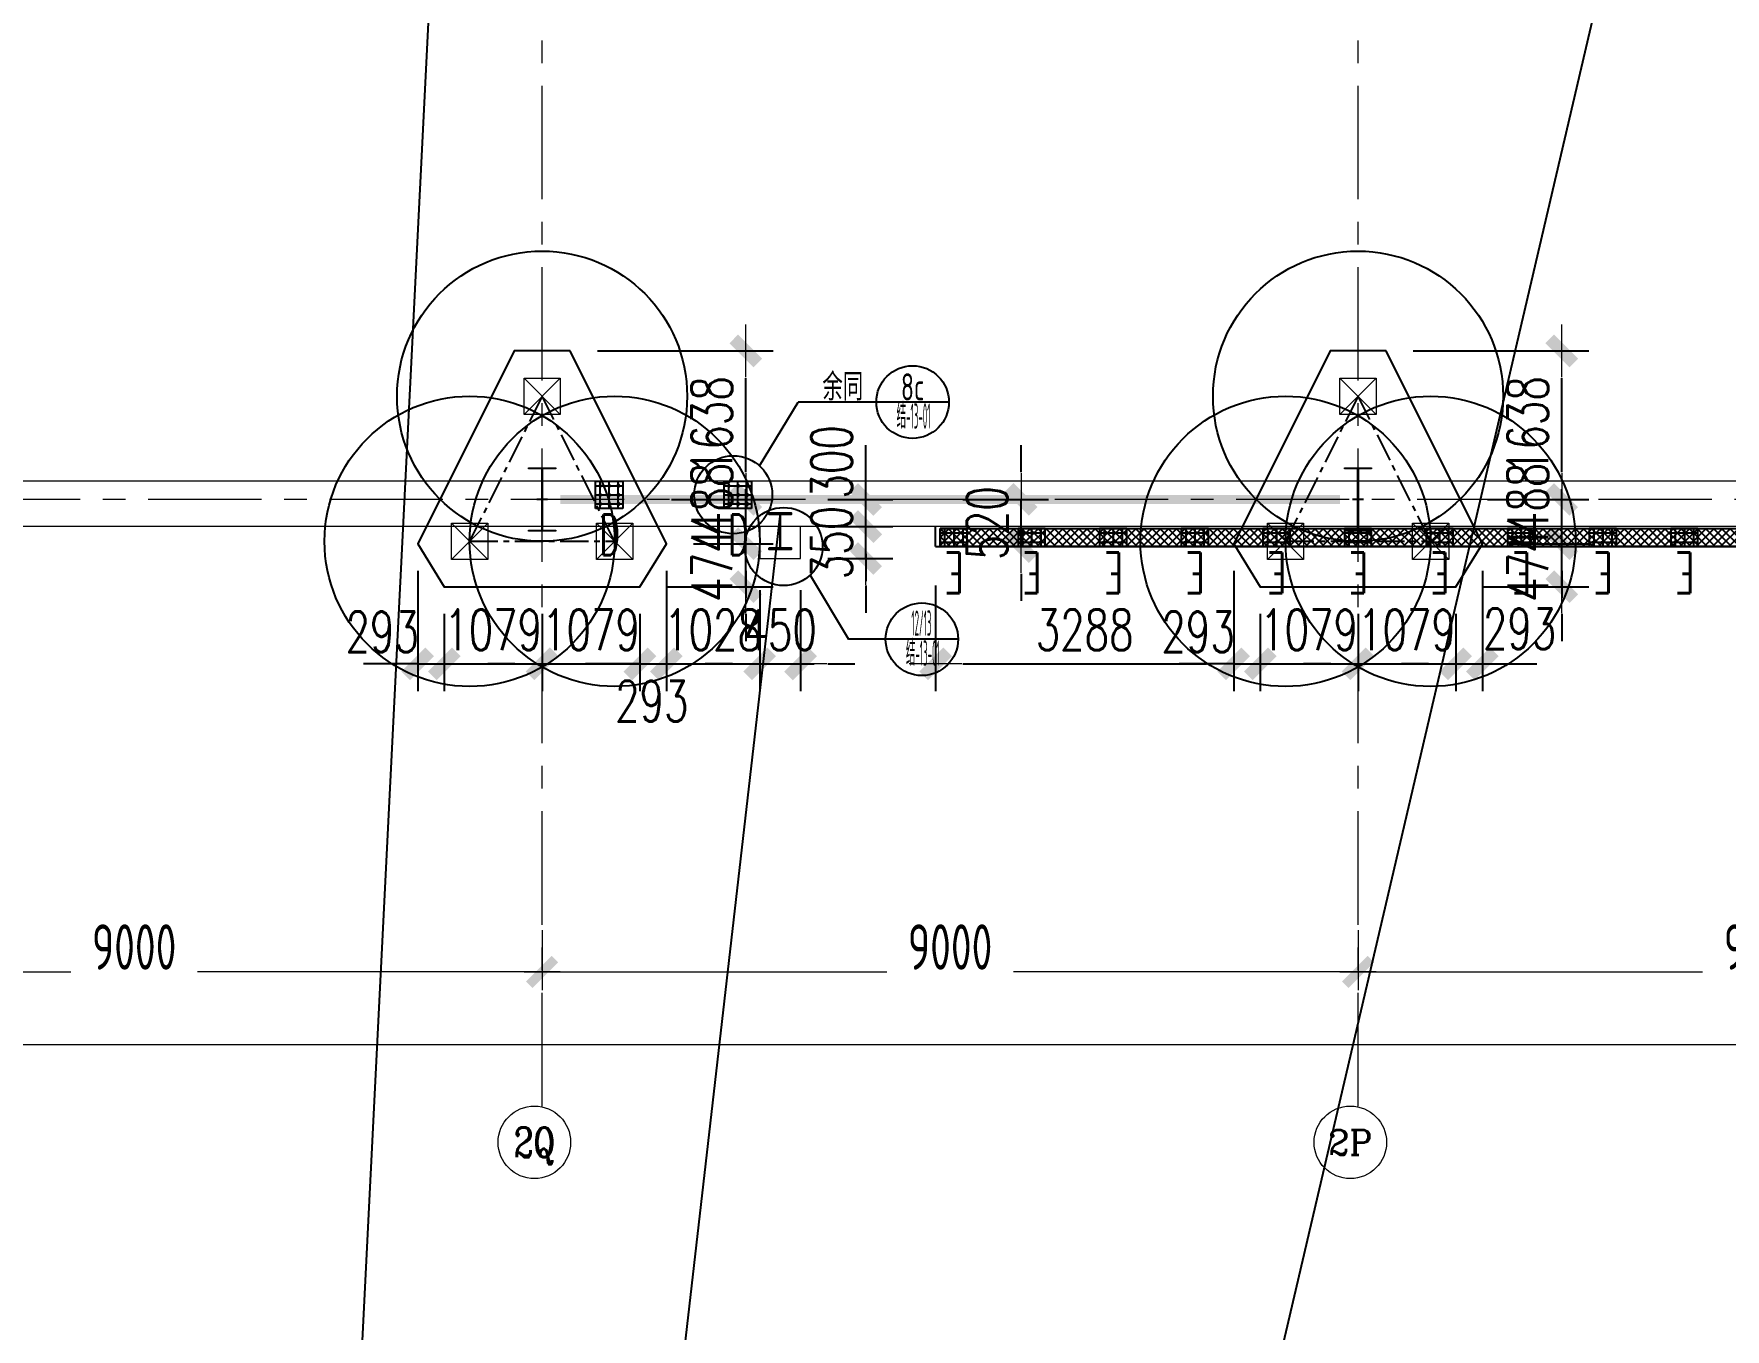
# Model space of a CAD drawing. Extents: x -1201378 to 2367219, y -619313 to 244905.
# Drawn here: x -215365 to -196708, y -73247 to -58964 of the extents above; entities that cross this region are included whole.
import ezdxf
from ezdxf.enums import TextEntityAlignment as Align

# ---------------------------------------------------------------- set-up
doc = ezdxf.new("R2010")
doc.units = 0
doc.header["$LTSCALE"] = 1000
doc.linetypes.add('CENTER', pattern=[2, 1.25, -0.25, 0.25, -0.25])
doc.layers.get('0').update_dxf_attribs({"linetype": 'CONTINUOUS'})
doc.layers.get('Defpoints').update_dxf_attribs({"linetype": 'CONTINUOUS'})
for name, color, linetype in [('2钢材断面', 2, 'CONTINUOUS'), ('30预埋件', 30, 'CONTINUOUS'), ('40钢材投影', 40, 'CONTINUOUS'), ('A-AXIS-DP', 126, 'CONTINUOUS'), ('ALT_CEN-0-30', 1, 'CENTER'), ('S-DOTE1', 140, 'CENTER'), ('S-HATCH1-W', 252, 'CONTINUOUS'), ('S-SS', 111, 'CONTINUOUS'), ('S-XXX', 241, 'CONTINUOUS'), ('结构轮廓线', 1, 'CONTINUOUS')]:
    doc.layers.add(name, color=color, linetype=linetype)
for name, color, linetype, lineweight in [('S-axis', 111, 'CONTINUOUS', 0), ('S-bkl', 4, 'CONTINUOUS', 0), ('S-col', 2, 'CONTINUOUS', 0), ('S-dim', 81, 'CONTINUOUS', 0), ('S-dote', 5, 'CENTER', 0), ('S-zhuang', 1, 'CONTINUOUS', 0), ('柱间支撑', 6, 'CENTER', 0)]:
    doc.layers.add(name, color=color, linetype=linetype, lineweight=lineweight)
doc.styles.add('_TCH_AXIS', font='COMPLEX', dxfattribs={"bigfont": 'GBCBIG'})
doc.styles.add('DHTEXT-1', font='romans.shx', dxfattribs={"width": 0.7, "bigfont": 'chinese.shx'})
doc.styles.add('HZS', font='hzs.shx', dxfattribs={"width": 0.7, "bigfont": 'hztxt.shx'})
doc.styles.add('SS1', font='tj-romans1.shx', dxfattribs={"width": 0.7, "bigfont": 'tj-hztxt1.shx'})
doc.styles.add('TSSD_Dimension', font='tssdeng.shx', dxfattribs={"width": 0.7, "bigfont": 'hztxt.shx'})
doc.dimstyles.new('S-150-ARCHI', dxfattribs={"dimscale": 150, "dimtxt": 3, "dimasz": 2, "dimexe": 2, "dimexo": 2, "dimgap": 1, "dimtad": 1, "dimdec": 0, "dimzin": 0, "dimdsep": 46, "dimtxsty": 'SS1', "dimblk1": 'TT', "dimblk2": 'TT', "dimsah": 1, "dimcen": 1, "dimclrd": 256, "dimclre": 256, "dimclrt": 256, "dimadec": 0, "dimazin": 0, "dimtfac": 1, "dimtdec": 0, "dimtix": 1, "dimtmove": 2, "dimatfit": 0, "dimldrblk": 'TT', "dimfxl": 2, "dimtolj": 1, "dimtzin": 0, "dimarcsym": 0})
doc.dimstyles.new('TSSD_200_200', dxfattribs={"dimtxt": 500, "dimasz": 200, "dimexe": 200, "dimexo": 500, "dimgap": 200, "dimtad": 1, "dimdec": 0, "dimzin": 0, "dimdsep": 46, "dimtxsty": 'TSSD_Dimension', "dimblk": 'ARCHTICK', "dimcen": 0, "dimdle": 200, "dimclrt": 7, "dimadec": 0, "dimazin": 0, "dimtfac": 1, "dimtdec": 0, "dimtix": 1, "dimtmove": 2, "dimatfit": 3, "dimfxl": 1, "dimtolj": 1, "dimtzin": 0, "dimarcsym": 0})

# ---------------------------------------------------------------- blocks, each defined once
blk = doc.blocks.new('_ArchTick')
at = {"color": 0, "linetype": 'ByBlock', "const_width": 0.5}
blk.add_lwpolyline([(-0.707, -0.707), (0.707, 0.707)], dxfattribs=at)
blk = doc.blocks.new('*D69')
at = {"layer": 'Defpoints', "color": 0, "transparency": 16777216}
for p in [(-218758, -268348), (-209758, -268348), (-209758, -269308)]:
    blk.add_point(p, dxfattribs=at)
at = {"layer": 'S-axis', "color": 0, "lineweight": -2, "transparency": 16777216}
for p, q in [((-218758, -268848), (-218758, -269508)), ((-209758, -268848), (-209758, -269508)), ((-218958, -269308), (-214957, -269308)), ((-209558, -269308), (-213560, -269308))]:
    blk.add_line(p, q, dxfattribs=at)
at = {"layer": 'S-axis', "color": 0, "lineweight": -2, "transparency": 16777216, "xscale": 200, "yscale": 200, "zscale": 200, "rotation": 180}
blk.add_blockref('_ArchTick', (-218758, -269308), dxfattribs=at)
at = {"layer": 'S-axis', "color": 0, "lineweight": -2, "transparency": 16777216, "xscale": 200, "yscale": 200, "zscale": 200}
blk.add_blockref('_ArchTick', (-209758, -269308), dxfattribs=at)
at = {"layer": 'S-axis', "color": 7, "transparency": 16777216, "insert": (-214258, -269033), "char_height": 500, "attachment_point": 5, "style": 'TSSD_Dimension'}
blk.add_mtext('\\A1;9000', dxfattribs=at)
blk = doc.blocks.new('*D70')
at = {"layer": 'Defpoints', "color": 0, "transparency": 16777216}
for p in [(-209758, -268348), (-200758, -268348), (-200758, -269308)]:
    blk.add_point(p, dxfattribs=at)
at = {"layer": 'S-axis', "color": 0, "lineweight": -2, "transparency": 16777216}
for p, q in [((-209758, -268848), (-209758, -269508)), ((-200758, -268848), (-200758, -269508)), ((-209958, -269308), (-205957, -269308)), ((-200558, -269308), (-204560, -269308))]:
    blk.add_line(p, q, dxfattribs=at)
at = {"layer": 'S-axis', "color": 0, "lineweight": -2, "transparency": 16777216, "xscale": 200, "yscale": 200, "zscale": 200, "rotation": 180}
blk.add_blockref('_ArchTick', (-209758, -269308), dxfattribs=at)
at = {"layer": 'S-axis', "color": 0, "lineweight": -2, "transparency": 16777216, "xscale": 200, "yscale": 200, "zscale": 200}
blk.add_blockref('_ArchTick', (-200758, -269308), dxfattribs=at)
at = {"layer": 'S-axis', "color": 7, "transparency": 16777216, "insert": (-205258, -269033), "char_height": 500, "attachment_point": 5, "style": 'TSSD_Dimension'}
blk.add_mtext('\\A1;9000', dxfattribs=at)
blk = doc.blocks.new('*D71')
at = {"layer": 'Defpoints', "color": 0, "transparency": 16777216}
for p in [(-200758, -268348), (-191758, -268348), (-191758, -269308)]:
    blk.add_point(p, dxfattribs=at)
at = {"layer": 'S-axis', "color": 0, "lineweight": -2, "transparency": 16777216}
for p, q in [((-200758, -268848), (-200758, -269508)), ((-191758, -268848), (-191758, -269508)), ((-200958, -269308), (-196957, -269308)), ((-191558, -269308), (-195560, -269308))]:
    blk.add_line(p, q, dxfattribs=at)
at = {"layer": 'S-axis', "color": 0, "lineweight": -2, "transparency": 16777216, "xscale": 200, "yscale": 200, "zscale": 200, "rotation": 180}
blk.add_blockref('_ArchTick', (-200758, -269308), dxfattribs=at)
at = {"layer": 'S-axis', "color": 0, "lineweight": -2, "transparency": 16777216, "xscale": 200, "yscale": 200, "zscale": 200}
blk.add_blockref('_ArchTick', (-191758, -269308), dxfattribs=at)
at = {"layer": 'S-axis', "color": 7, "transparency": 16777216, "insert": (-196258, -269033), "char_height": 500, "attachment_point": 5, "style": 'TSSD_Dimension'}
blk.add_mtext('\\A1;9000', dxfattribs=at)
blk = doc.blocks.new('*D92')
at = {"layer": 'Defpoints', "color": 0, "transparency": 16777216}
for p in [(-240958, -268448), (-82958, -268448), (-82958, -270108)]:
    blk.add_point(p, dxfattribs=at)
at = {"layer": 'S-axis', "color": 0, "lineweight": -2, "transparency": 16777216}
for p, q in [((-240958, -268948), (-240958, -270308)), ((-82958, -268948), (-82958, -270308)), ((-241158, -270108), (-162899, -270108)), ((-82758, -270108), (-161018, -270108))]:
    blk.add_line(p, q, dxfattribs=at)
at = {"layer": 'S-axis', "color": 0, "lineweight": -2, "transparency": 16777216, "xscale": 200, "yscale": 200, "zscale": 200, "rotation": 180}
blk.add_blockref('_ArchTick', (-240958, -270108), dxfattribs=at)
at = {"layer": 'S-axis', "color": 0, "lineweight": -2, "transparency": 16777216, "xscale": 200, "yscale": 200, "zscale": 200}
blk.add_blockref('_ArchTick', (-82958, -270108), dxfattribs=at)
at = {"layer": 'S-axis', "color": 7, "transparency": 16777216, "insert": (-161958, -269833), "char_height": 500, "attachment_point": 5, "style": 'TSSD_Dimension'}
blk.add_mtext('\\A1;158000', dxfattribs=at)
blk = doc.blocks.new('nt66')
at = {"layer": 'S-col'}
blk.add_lwpolyline([(-195790, 766820), (-195490, 766820), (-195490, 766808), (-195636, 766808), (-195636, 766132), (-195490, 766132), (-195490, 766120), (-195790, 766120), (-195790, 766132), (-195644, 766132), (-195644, 766808), (-195790, 766808)], close=True, dxfattribs=at)
blk = doc.blocks.new('33333')
for p in [(-59214, -126400), (-50214, -126400)]:
    blk.add_blockref('nt66', p)
blk = doc.blocks.new('S-ZHUANG-400')
at = {"layer": 'S-zhuang'}
for p, q in [((200, -200), (-200, 200)), ((-200, -200), (200, 200))]:
    blk.add_line(p, q, dxfattribs=at)
blk.add_lwpolyline([(-200, 200), (200, 200), (200, -200), (-200, -200)], close=True, dxfattribs=at)
blk = doc.blocks.new('CT3')
at = {"layer": 'Defpoints'}
for centre in [(-101758, -256416), (-102558, -258016), (-100958, -258016)]:
    blk.add_circle(centre, 1600, dxfattribs=at)
at = {"layer": 'S-DOTE1', "ltscale": 0.25}
for p, q in [((-101698, -257554), (-101818, -257554)), ((-101758, -257494), (-101758, -257614))]:
    blk.add_line(p, q, dxfattribs=at)
at = {"layer": 'S-DOTE1', "linetype": 'CENTER', "ltscale": 0.25}
blk.add_lwpolyline([(-100958, -258016), (-101758, -256416), (-102558, -258016)], close=True, dxfattribs=at)
at = {"layer": 'S-HATCH1-W'}
blk.add_lwpolyline([(-101449, -255916), (-102067, -255916), (-103130, -258042), (-102837, -258516), (-100680, -258516), (-100387, -258042)], close=True, dxfattribs=at)
at = {"layer": 'S-zhuang', "rotation": 90.00000000000001}
for p in [(-101758, -256416), (-102558, -258016), (-100958, -258016)]:
    blk.add_blockref('S-ZHUANG-400', p, dxfattribs=at)
blk = doc.blocks.new('TT')
blk.add_line((-0.969, 0), (0.969, 0))
at = {"const_width": 0.45}
blk.add_lwpolyline([(-0.442, -0.442), (0.442, 0.442)], dxfattribs=at)
blk = doc.blocks.new('*D1956')
at = {"layer": 'Defpoints', "color": 0, "transparency": 16777216}
for p in [(-211130, -64586), (-210837, -65060), (-210837, -65911)]:
    blk.add_point(p, dxfattribs=at)
at = {"layer": 'S-dim', "lineweight": -2, "transparency": 16777216}
for p, q in [((-211130, -64886), (-211130, -66211)), ((-210837, -65360), (-210837, -66211)), ((-211430, -65911), (-211730, -65911)), ((-211130, -65911), (-210837, -65911)), ((-210537, -65911), (-210237, -65911))]:
    blk.add_line(p, q, dxfattribs=at)
at = {"layer": 'S-dim', "lineweight": -2, "transparency": 16777216, "xscale": 300, "yscale": 300, "zscale": 300}
blk.add_blockref('TT', (-211130, -65911), dxfattribs=at)
at = {"layer": 'S-dim', "lineweight": -2, "transparency": 16777216, "xscale": 300, "yscale": 300, "zscale": 300, "rotation": 180}
blk.add_blockref('TT', (-210837, -65911), dxfattribs=at)
at = {"layer": 'S-dim', "transparency": 16777216, "insert": (-211522, -65558), "char_height": 450, "attachment_point": 5, "style": 'SS1'}
blk.add_mtext('\\A1;293', dxfattribs=at)
blk = doc.blocks.new('*D1957')
at = {"layer": 'Defpoints', "color": 0, "transparency": 16777216}
for p in [(-210837, -65060), (-209758, -65060), (-209758, -65911)]:
    blk.add_point(p, dxfattribs=at)
at = {"layer": 'S-dim', "lineweight": -2, "transparency": 16777216}
for p, q in [((-210837, -65360), (-210837, -66211)), ((-209758, -65360), (-209758, -66211)), ((-211137, -65911), (-211437, -65911)), ((-210837, -65911), (-209758, -65911)), ((-209458, -65911), (-209158, -65911))]:
    blk.add_line(p, q, dxfattribs=at)
at = {"layer": 'S-dim', "lineweight": -2, "transparency": 16777216, "xscale": 300, "yscale": 300, "zscale": 300}
blk.add_blockref('TT', (-210837, -65911), dxfattribs=at)
at = {"layer": 'S-dim', "lineweight": -2, "transparency": 16777216, "xscale": 300, "yscale": 300, "zscale": 300, "rotation": 180}
blk.add_blockref('TT', (-209758, -65911), dxfattribs=at)
at = {"layer": 'S-dim', "transparency": 16777216, "insert": (-210298, -65536), "char_height": 450, "attachment_point": 5, "style": 'SS1'}
blk.add_mtext('\\A1;1079', dxfattribs=at)
blk = doc.blocks.new('*D1958')
at = {"layer": 'Defpoints', "color": 0, "transparency": 16777216}
for p in [(-209758, -65060), (-208680, -65060), (-208680, -65911)]:
    blk.add_point(p, dxfattribs=at)
at = {"layer": 'S-dim', "lineweight": -2, "transparency": 16777216}
for p, q in [((-209758, -65360), (-209758, -66211)), ((-208680, -65360), (-208680, -66211)), ((-210058, -65911), (-210358, -65911)), ((-209758, -65911), (-208680, -65911)), ((-208380, -65911), (-208080, -65911))]:
    blk.add_line(p, q, dxfattribs=at)
at = {"layer": 'S-dim', "lineweight": -2, "transparency": 16777216, "xscale": 300, "yscale": 300, "zscale": 300}
blk.add_blockref('TT', (-209758, -65911), dxfattribs=at)
at = {"layer": 'S-dim', "lineweight": -2, "transparency": 16777216, "xscale": 300, "yscale": 300, "zscale": 300, "rotation": 180}
blk.add_blockref('TT', (-208680, -65911), dxfattribs=at)
at = {"layer": 'S-dim', "transparency": 16777216, "insert": (-209219, -65536), "char_height": 450, "attachment_point": 5, "style": 'SS1'}
blk.add_mtext('\\A1;1079', dxfattribs=at)
blk = doc.blocks.new('*D1959')
at = {"layer": 'Defpoints', "color": 0, "transparency": 16777216}
for p in [(-208387, -64586), (-208680, -65060), (-208387, -65911)]:
    blk.add_point(p, dxfattribs=at)
at = {"layer": 'S-dim', "lineweight": -2, "transparency": 16777216}
for p, q in [((-208387, -64886), (-208387, -66211)), ((-208680, -65360), (-208680, -66211)), ((-208980, -65911), (-209280, -65911)), ((-208680, -65911), (-208387, -65911)), ((-208087, -65911), (-207787, -65911))]:
    blk.add_line(p, q, dxfattribs=at)
at = {"layer": 'S-dim', "lineweight": -2, "transparency": 16777216, "xscale": 300, "yscale": 300, "zscale": 300}
blk.add_blockref('TT', (-208680, -65911), dxfattribs=at)
at = {"layer": 'S-dim', "lineweight": -2, "transparency": 16777216, "xscale": 300, "yscale": 300, "zscale": 300, "rotation": 180}
blk.add_blockref('TT', (-208387, -65911), dxfattribs=at)
at = {"layer": 'S-dim', "transparency": 16777216, "insert": (-208548, -66322), "char_height": 450, "attachment_point": 5, "style": 'SS1'}
blk.add_mtext('\\A1;293', dxfattribs=at)
blk = doc.blocks.new('*D1960')
at = {"layer": 'Defpoints', "color": 0, "transparency": 16777216}
for p in [(-208387, -64586), (-207511, -64586), (-208680, -65060)]:
    blk.add_point(p, dxfattribs=at)
at = {"layer": 'S-dim', "lineweight": -2, "transparency": 16777216}
for p, q in [((-207511, -64286), (-207511, -63986)), ((-208087, -64586), (-207211, -64586)), ((-207511, -65060), (-207511, -64586)), ((-208380, -65060), (-207211, -65060)), ((-207511, -65360), (-207511, -65660))]:
    blk.add_line(p, q, dxfattribs=at)
at = {"layer": 'S-dim', "lineweight": -2, "transparency": 16777216, "xscale": 300, "yscale": 300, "zscale": 300}
for p, rotation in [((-207511, -64586), 270), ((-207511, -65060), 90)]:
    blk.add_blockref('TT', p, dxfattribs=dict(at, rotation=rotation))
at = {"layer": 'S-dim', "transparency": 16777216, "insert": (-207886, -64823), "char_height": 450, "attachment_point": 5, "rotation": 90, "style": 'SS1'}
blk.add_mtext('\\A1;474', dxfattribs=at)
blk = doc.blocks.new('*D1961')
at = {"layer": 'Defpoints', "color": 0, "transparency": 16777216}
for p in [(-208630, -64098), (-207511, -64098), (-208387, -64586)]:
    blk.add_point(p, dxfattribs=at)
at = {"layer": 'S-dim', "lineweight": -2, "transparency": 16777216}
for p, q in [((-207511, -63798), (-207511, -63498)), ((-208330, -64098), (-207211, -64098)), ((-207511, -64586), (-207511, -64098)), ((-208087, -64586), (-207211, -64586)), ((-207511, -64886), (-207511, -65186))]:
    blk.add_line(p, q, dxfattribs=at)
at = {"layer": 'S-dim', "lineweight": -2, "transparency": 16777216, "xscale": 300, "yscale": 300, "zscale": 300}
for p, rotation in [((-207511, -64098), 270), ((-207511, -64586), 90)]:
    blk.add_blockref('TT', p, dxfattribs=dict(at, rotation=rotation))
at = {"layer": 'S-dim', "transparency": 16777216, "insert": (-207886, -64098), "char_height": 450, "attachment_point": 5, "rotation": 90, "style": 'SS1'}
blk.add_mtext('\\A1;488', dxfattribs=at)
blk = doc.blocks.new('*D1962')
at = {"layer": 'Defpoints', "color": 0, "transparency": 16777216}
for p in [(-209449, -62460), (-207511, -62460), (-208630, -64098)]:
    blk.add_point(p, dxfattribs=at)
at = {"layer": 'S-dim', "lineweight": -2, "transparency": 16777216}
for p, q in [((-209149, -62460), (-207211, -62460)), ((-207511, -63798), (-207511, -62760)), ((-208330, -64098), (-207211, -64098))]:
    blk.add_line(p, q, dxfattribs=at)
at = {"layer": 'S-dim', "lineweight": -2, "transparency": 16777216, "xscale": 300, "yscale": 300, "zscale": 300}
for p, rotation in [((-207511, -62460), 90), ((-207511, -64098), 270)]:
    blk.add_blockref('TT', p, dxfattribs=dict(at, rotation=rotation))
at = {"layer": 'S-dim', "transparency": 16777216, "insert": (-207886, -63279), "char_height": 450, "attachment_point": 5, "rotation": 90, "style": 'SS1'}
blk.add_mtext('\\A1;1638', dxfattribs=at)
blk = doc.blocks.new('*D1963')
at = {"layer": 'Defpoints', "color": 0, "transparency": 16777216}
for p in [(-202130, -64586), (-201837, -65060), (-201837, -65911)]:
    blk.add_point(p, dxfattribs=at)
at = {"layer": 'S-dim', "lineweight": -2, "transparency": 16777216}
for p, q in [((-202130, -64886), (-202130, -66211)), ((-201837, -65360), (-201837, -66211)), ((-202430, -65911), (-202730, -65911)), ((-202130, -65911), (-201837, -65911)), ((-201537, -65911), (-201237, -65911))]:
    blk.add_line(p, q, dxfattribs=at)
at = {"layer": 'S-dim', "lineweight": -2, "transparency": 16777216, "xscale": 300, "yscale": 300, "zscale": 300}
blk.add_blockref('TT', (-202130, -65911), dxfattribs=at)
at = {"layer": 'S-dim', "lineweight": -2, "transparency": 16777216, "xscale": 300, "yscale": 300, "zscale": 300, "rotation": 180}
blk.add_blockref('TT', (-201837, -65911), dxfattribs=at)
at = {"layer": 'S-dim', "transparency": 16777216, "insert": (-202522, -65558), "char_height": 450, "attachment_point": 5, "style": 'SS1'}
blk.add_mtext('\\A1;293', dxfattribs=at)
blk = doc.blocks.new('*D1964')
at = {"layer": 'Defpoints', "color": 0, "transparency": 16777216}
for p in [(-201837, -65060), (-200758, -65060), (-200758, -65911)]:
    blk.add_point(p, dxfattribs=at)
at = {"layer": 'S-dim', "lineweight": -2, "transparency": 16777216}
for p, q in [((-201837, -65360), (-201837, -66211)), ((-200758, -65360), (-200758, -66211)), ((-202137, -65911), (-202437, -65911)), ((-201837, -65911), (-200758, -65911)), ((-200458, -65911), (-200158, -65911))]:
    blk.add_line(p, q, dxfattribs=at)
at = {"layer": 'S-dim', "lineweight": -2, "transparency": 16777216, "xscale": 300, "yscale": 300, "zscale": 300}
blk.add_blockref('TT', (-201837, -65911), dxfattribs=at)
at = {"layer": 'S-dim', "lineweight": -2, "transparency": 16777216, "xscale": 300, "yscale": 300, "zscale": 300, "rotation": 180}
blk.add_blockref('TT', (-200758, -65911), dxfattribs=at)
at = {"layer": 'S-dim', "transparency": 16777216, "insert": (-201298, -65536), "char_height": 450, "attachment_point": 5, "style": 'SS1'}
blk.add_mtext('\\A1;1079', dxfattribs=at)
blk = doc.blocks.new('*D1965')
at = {"layer": 'Defpoints', "color": 0, "transparency": 16777216}
for p in [(-200758, -65060), (-199680, -65060), (-199680, -65911)]:
    blk.add_point(p, dxfattribs=at)
at = {"layer": 'S-dim', "lineweight": -2, "transparency": 16777216}
for p, q in [((-200758, -65360), (-200758, -66211)), ((-199680, -65360), (-199680, -66211)), ((-201058, -65911), (-201358, -65911)), ((-200758, -65911), (-199680, -65911)), ((-199380, -65911), (-199080, -65911))]:
    blk.add_line(p, q, dxfattribs=at)
at = {"layer": 'S-dim', "lineweight": -2, "transparency": 16777216, "xscale": 300, "yscale": 300, "zscale": 300}
blk.add_blockref('TT', (-200758, -65911), dxfattribs=at)
at = {"layer": 'S-dim', "lineweight": -2, "transparency": 16777216, "xscale": 300, "yscale": 300, "zscale": 300, "rotation": 180}
blk.add_blockref('TT', (-199680, -65911), dxfattribs=at)
at = {"layer": 'S-dim', "transparency": 16777216, "insert": (-200219, -65536), "char_height": 450, "attachment_point": 5, "style": 'SS1'}
blk.add_mtext('\\A1;1079', dxfattribs=at)
blk = doc.blocks.new('*D1966')
at = {"layer": 'Defpoints', "color": 0, "transparency": 16777216}
for p in [(-199387, -64586), (-199680, -65060), (-199387, -65911)]:
    blk.add_point(p, dxfattribs=at)
at = {"layer": 'S-dim', "lineweight": -2, "transparency": 16777216}
for p, q in [((-199387, -64886), (-199387, -66211)), ((-199680, -65360), (-199680, -66211)), ((-199980, -65911), (-200280, -65911)), ((-199680, -65911), (-199387, -65911)), ((-199087, -65911), (-198787, -65911))]:
    blk.add_line(p, q, dxfattribs=at)
at = {"layer": 'S-dim', "lineweight": -2, "transparency": 16777216, "xscale": 300, "yscale": 300, "zscale": 300}
blk.add_blockref('TT', (-199680, -65911), dxfattribs=at)
at = {"layer": 'S-dim', "lineweight": -2, "transparency": 16777216, "xscale": 300, "yscale": 300, "zscale": 300, "rotation": 180}
blk.add_blockref('TT', (-199387, -65911), dxfattribs=at)
at = {"layer": 'S-dim', "transparency": 16777216, "insert": (-198976, -65524), "char_height": 450, "attachment_point": 5, "style": 'SS1'}
blk.add_mtext('\\A1;293', dxfattribs=at)
blk = doc.blocks.new('*D1967')
at = {"layer": 'Defpoints', "color": 0, "transparency": 16777216}
for p in [(-199387, -64586), (-198511, -64586), (-199680, -65060)]:
    blk.add_point(p, dxfattribs=at)
at = {"layer": 'S-dim', "lineweight": -2, "transparency": 16777216}
for p, q in [((-198511, -64286), (-198511, -63986)), ((-199087, -64586), (-198211, -64586)), ((-198511, -65060), (-198511, -64586)), ((-199380, -65060), (-198211, -65060)), ((-198511, -65360), (-198511, -65660))]:
    blk.add_line(p, q, dxfattribs=at)
at = {"layer": 'S-dim', "lineweight": -2, "transparency": 16777216, "xscale": 300, "yscale": 300, "zscale": 300}
for p, rotation in [((-198511, -64586), 270), ((-198511, -65060), 90)]:
    blk.add_blockref('TT', p, dxfattribs=dict(at, rotation=rotation))
at = {"layer": 'S-dim', "transparency": 16777216, "insert": (-198886, -64823), "char_height": 450, "attachment_point": 5, "rotation": 90, "style": 'SS1'}
blk.add_mtext('\\A1;474', dxfattribs=at)
blk = doc.blocks.new('*D1968')
at = {"layer": 'Defpoints', "color": 0, "transparency": 16777216}
for p in [(-199630, -64098), (-198511, -64098), (-199387, -64586)]:
    blk.add_point(p, dxfattribs=at)
at = {"layer": 'S-dim', "lineweight": -2, "transparency": 16777216}
for p, q in [((-198511, -63798), (-198511, -63498)), ((-199330, -64098), (-198211, -64098)), ((-198511, -64586), (-198511, -64098)), ((-199087, -64586), (-198211, -64586)), ((-198511, -64886), (-198511, -65186))]:
    blk.add_line(p, q, dxfattribs=at)
at = {"layer": 'S-dim', "lineweight": -2, "transparency": 16777216, "xscale": 300, "yscale": 300, "zscale": 300}
for p, rotation in [((-198511, -64098), 270), ((-198511, -64586), 90)]:
    blk.add_blockref('TT', p, dxfattribs=dict(at, rotation=rotation))
at = {"layer": 'S-dim', "transparency": 16777216, "insert": (-198886, -64098), "char_height": 450, "attachment_point": 5, "rotation": 90, "style": 'SS1'}
blk.add_mtext('\\A1;488', dxfattribs=at)
blk = doc.blocks.new('*D1969')
at = {"layer": 'Defpoints', "color": 0, "transparency": 16777216}
for p in [(-200449, -62460), (-198511, -62460), (-199630, -64098)]:
    blk.add_point(p, dxfattribs=at)
at = {"layer": 'S-dim', "lineweight": -2, "transparency": 16777216}
for p, q in [((-200149, -62460), (-198211, -62460)), ((-198511, -63798), (-198511, -62760)), ((-199330, -64098), (-198211, -64098))]:
    blk.add_line(p, q, dxfattribs=at)
at = {"layer": 'S-dim', "lineweight": -2, "transparency": 16777216, "xscale": 300, "yscale": 300, "zscale": 300}
for p, rotation in [((-198511, -62460), 90), ((-198511, -64098), 270)]:
    blk.add_blockref('TT', p, dxfattribs=dict(at, rotation=rotation))
at = {"layer": 'S-dim', "transparency": 16777216, "insert": (-198886, -63279), "char_height": 450, "attachment_point": 5, "rotation": 90, "style": 'SS1'}
blk.add_mtext('\\A1;1638', dxfattribs=at)
blk = doc.blocks.new('*D6524')
at = {"layer": 'Defpoints', "color": 0, "transparency": 16777216}
for p in [(-205418, -64748), (-202130, -64748), (-202130, -65911)]:
    blk.add_point(p, dxfattribs=at)
at = {"layer": 'S-dim', "lineweight": -2, "transparency": 16777216}
for p, q in [((-205418, -65048), (-205418, -66211)), ((-202130, -65048), (-202130, -66211)), ((-205118, -65911), (-202430, -65911))]:
    blk.add_line(p, q, dxfattribs=at)
at = {"layer": 'S-dim', "lineweight": -2, "transparency": 16777216, "xscale": 300, "yscale": 300, "zscale": 300, "rotation": 180}
blk.add_blockref('TT', (-205418, -65911), dxfattribs=at)
at = {"layer": 'S-dim', "lineweight": -2, "transparency": 16777216, "xscale": 300, "yscale": 300, "zscale": 300}
blk.add_blockref('TT', (-202130, -65911), dxfattribs=at)
at = {"layer": 'S-dim', "transparency": 16777216, "insert": (-203774, -65536), "char_height": 450, "attachment_point": 5, "style": 'SS1'}
blk.add_mtext('\\A1;3288', dxfattribs=at)
blk = doc.blocks.new('*D6525')
at = {"layer": 'Defpoints', "color": 0, "transparency": 16777216}
for p in [(-205418, -64098), (-204474, -64098), (-205418, -64618)]:
    blk.add_point(p, dxfattribs=at)
at = {"layer": 'S-dim', "lineweight": -2, "transparency": 16777216}
for p, q in [((-204474, -63798), (-204474, -63498)), ((-205118, -64098), (-204174, -64098)), ((-204474, -64618), (-204474, -64098)), ((-205118, -64618), (-204174, -64618)), ((-204474, -64918), (-204474, -65218))]:
    blk.add_line(p, q, dxfattribs=at)
at = {"layer": 'S-dim', "lineweight": -2, "transparency": 16777216, "xscale": 300, "yscale": 300, "zscale": 300}
for p, rotation in [((-204474, -64098), 270), ((-204474, -64618), 90)]:
    blk.add_blockref('TT', p, dxfattribs=dict(at, rotation=rotation))
at = {"layer": 'S-dim', "transparency": 16777216, "insert": (-204849, -64358), "char_height": 450, "attachment_point": 5, "rotation": 90, "style": 'SS1'}
blk.add_mtext('\\A1;520', dxfattribs=at)
blk = doc.blocks.new('2号一层翻口')
at = {"layer": '结构轮廓线', "color": 1, "ltscale": 500}
for q in [(-205418, 435602), (-184198, 435382)]:
    blk.add_line((-205418, 435382), q, dxfattribs=at)
blk = doc.blocks.new('20250903183753')
at = {"layer": '2钢材断面'}
for p, q in [((150, 0), (-150, 0)), ((-150, 0), (-150, -300)), ((150, -300), (150, 0)), ((-150, -300), (150, -300))]:
    blk.add_line(p, q, dxfattribs=at)
at = {"layer": '40钢材投影'}
for centre, radius in [((-100, -50), 12), ((-100, -150), 12), ((-100, -50), 6), ((-100, -150), 6), ((0, -50), 12), ((0, -150), 12), ((0, -50), 6), ((0, -150), 6), ((100, -50), 12), ((100, -150), 12), ((100, -50), 6), ((100, -150), 6), ((-100, -250), 12), ((-100, -250), 6), ((0, -250), 12), ((0, -250), 6), ((100, -251), 12), ((100, -251), 6)]:
    blk.add_circle(centre, radius, dxfattribs=at)
at = {"layer": 'ALT_CEN-0-30', "ltscale": 20}
for p, q in [((-100, 0), (-100, -300)), ((0, 0), (0, -300)), ((100, 0), (100, -300)), ((-150, -50), (150, -50)), ((-150, -150), (150, -150)), ((-150, -250), (150, -250))]:
    blk.add_line(p, q, dxfattribs=at)
blk = doc.blocks.new('20250903183821')
at = {"ltscale": 50}
blk.add_blockref('20250903183753', (0, 0), dxfattribs=at)
at = {"layer": '30预埋件', "style": 'DHTEXT-1', "text_generation_flag": 6, "width": 0.55}
blk.add_attdef('B', (-105, 65), '', height=450, rotation=180, dxfattribs=at)
blk = doc.blocks.new('20250902145151')
at = {"layer": '2钢材断面'}
for p, q in [((150, 100), (-150, 100)), ((-150, 100), (-150, -100)), ((150, -100), (150, 100)), ((-150, -100), (150, -100))]:
    blk.add_line(p, q, dxfattribs=at)
at = {"layer": '40钢材投影'}
for centre, radius in [((-100, 50), 10), ((-100, 50), 5), ((0, 50), 10), ((0, 50), 5), ((100, 50), 10), ((100, 50), 5), ((-100, -50), 10), ((-100, -50), 5), ((0, -50), 10), ((0, -50), 5), ((100, -50), 10), ((100, -50), 5)]:
    blk.add_circle(centre, radius, dxfattribs=at)
at = {"layer": 'ALT_CEN-0-30', "ltscale": 20}
for p, q in [((-150, 50), (150, 50)), ((-100, 100), (-100, -100)), ((0, 100), (0, -100)), ((100, 100), (100, -100)), ((-150, -50), (150, -50))]:
    blk.add_line(p, q, dxfattribs=at)
blk = doc.blocks.new('20250912153858')
at = {"ltscale": 50}
blk.add_blockref('20250902145151', (0, 100), dxfattribs=at)
at = {"layer": '30预埋件', "style": 'DHTEXT-1', "text_generation_flag": 6, "width": 0.55}
blk.add_attdef('B', (105, -65), '', height=450, dxfattribs=at)
blk = doc.blocks.new('A$C9c07358d')
at = {"layer": '柱间支撑', "const_width": 100}
blk.add_lwpolyline([(39100, -82350), (30500, -82350)], dxfattribs=at)
blk = doc.blocks.new('*D8840')
at = {"layer": 'Defpoints', "color": 0, "transparency": 16777216}
for p in [(-206908, -64398), (-206189, -64398), (-206908, -64748)]:
    blk.add_point(p, dxfattribs=at)
at = {"layer": 'S-dim', "lineweight": -2, "transparency": 16777216}
for p, q in [((-206189, -64098), (-206189, -63798)), ((-206608, -64398), (-205889, -64398)), ((-206189, -64748), (-206189, -64398)), ((-206608, -64748), (-205889, -64748)), ((-206189, -65048), (-206189, -65348))]:
    blk.add_line(p, q, dxfattribs=at)
at = {"layer": 'S-dim', "lineweight": -2, "transparency": 16777216, "xscale": 300, "yscale": 300, "zscale": 300}
for p, rotation in [((-206189, -64398), 270), ((-206189, -64748), 90)]:
    blk.add_blockref('TT', p, dxfattribs=dict(at, rotation=rotation))
at = {"layer": 'S-dim', "transparency": 16777216, "insert": (-206564, -64573), "char_height": 450, "attachment_point": 5, "rotation": 90, "style": 'SS1'}
blk.add_mtext('\\A1;350', dxfattribs=at)
blk = doc.blocks.new('*D8837')
at = {"layer": 'Defpoints', "color": 0, "transparency": 16777216}
for p in [(-206908, -64098), (-206189, -64098), (-206908, -64398)]:
    blk.add_point(p, dxfattribs=at)
at = {"layer": 'S-dim', "lineweight": -2, "transparency": 16777216}
for p, q in [((-206189, -63798), (-206189, -63498)), ((-206608, -64098), (-205889, -64098)), ((-206189, -64398), (-206189, -64098)), ((-206608, -64398), (-205889, -64398)), ((-206189, -64698), (-206189, -64998))]:
    blk.add_line(p, q, dxfattribs=at)
at = {"layer": 'S-dim', "lineweight": -2, "transparency": 16777216, "xscale": 300, "yscale": 300, "zscale": 300}
for p, rotation in [((-206189, -64098), 270), ((-206189, -64398), 90)]:
    blk.add_blockref('TT', p, dxfattribs=dict(at, rotation=rotation))
at = {"layer": 'S-dim', "transparency": 16777216, "insert": (-206564, -63684), "char_height": 450, "attachment_point": 5, "rotation": 90, "style": 'SS1'}
blk.add_mtext('\\A1;300', dxfattribs=at)
blk = doc.blocks.new('*D8838')
at = {"layer": 'Defpoints', "color": 0, "transparency": 16777216}
for p in [(-208387, -64879), (-207358, -64798), (-207358, -65911)]:
    blk.add_point(p, dxfattribs=at)
at = {"layer": 'S-dim', "lineweight": -2, "transparency": 16777216}
for p, q in [((-207358, -65098), (-207358, -66211)), ((-208387, -65179), (-208387, -66211)), ((-208687, -65911), (-208987, -65911)), ((-208387, -65911), (-207358, -65911)), ((-207058, -65911), (-206758, -65911))]:
    blk.add_line(p, q, dxfattribs=at)
at = {"layer": 'S-dim', "lineweight": -2, "transparency": 16777216, "xscale": 300, "yscale": 300, "zscale": 300}
blk.add_blockref('TT', (-208387, -65911), dxfattribs=at)
at = {"layer": 'S-dim', "lineweight": -2, "transparency": 16777216, "xscale": 300, "yscale": 300, "zscale": 300, "rotation": 180}
blk.add_blockref('TT', (-207358, -65911), dxfattribs=at)
at = {"layer": 'S-dim', "transparency": 16777216, "insert": (-207873, -65536), "char_height": 450, "attachment_point": 5, "style": 'SS1'}
blk.add_mtext('\\A1;1028', dxfattribs=at)
blk = doc.blocks.new('*D8839')
at = {"layer": 'Defpoints', "color": 0, "transparency": 16777216}
for p in [(-207358, -64798), (-206908, -64798), (-206908, -65911)]:
    blk.add_point(p, dxfattribs=at)
at = {"layer": 'S-dim', "lineweight": -2, "transparency": 16777216}
for p, q in [((-207358, -65098), (-207358, -66211)), ((-206908, -65098), (-206908, -66211)), ((-207658, -65911), (-207958, -65911)), ((-207358, -65911), (-206908, -65911)), ((-206608, -65911), (-206308, -65911))]:
    blk.add_line(p, q, dxfattribs=at)
at = {"layer": 'S-dim', "lineweight": -2, "transparency": 16777216, "xscale": 300, "yscale": 300, "zscale": 300}
blk.add_blockref('TT', (-207358, -65911), dxfattribs=at)
at = {"layer": 'S-dim', "lineweight": -2, "transparency": 16777216, "xscale": 300, "yscale": 300, "zscale": 300, "rotation": 180}
blk.add_blockref('TT', (-206908, -65911), dxfattribs=at)
at = {"layer": 'S-dim', "transparency": 16777216, "insert": (-207133, -65536), "char_height": 450, "attachment_point": 5, "style": 'SS1'}
blk.add_mtext('\\A1;450', dxfattribs=at)
blk = doc.blocks.new('2#轴网')
at = {"layer": 'S-axis'}
for centre in [(-209843.4, -271187), (-200843.4, -271187)]:
    blk.add_circle(centre, 400, dxfattribs=at)
at = {"layer": 'S-dote'}
for p, q in [((-209758.5, -270787), (-209758.5, -175298.2)), ((-200758.5, -270787), (-200758.5, -175298.2)), ((-74854.3, -264098.2), (-251154.3, -264098.2))]:
    blk.add_line(p, q, dxfattribs=at)
at = {"layer": 'S-axis', "style": '_TCH_AXIS', "width": 0.807692}
blk.add_text('2Q', height=327.87, dxfattribs=at).set_placement((-210070.4, -271351), (-209616.4, -271351), align=Align.FIT)
at = {"layer": 'S-axis', "style": '_TCH_AXIS'}
blk.add_text('2P', height=276.42, dxfattribs=at).set_placement((-201086.9, -271325.3), (-200599.9, -271325.3), align=Align.FIT)
at = {"layer": 'S-axis'}
for base, p1, p2, picture, middle in [((-82958.5, -270108.2), (-240958.5, -268448.2), (-82958.5, -268448.2), '*D92', (-161958.5, -269833.2)), ((-209758.5, -269308.2), (-218758.5, -268348.2), (-209758.5, -268348.2), '*D69', (-214258.5, -269033.2)), ((-200758.5, -269308.2), (-209758.5, -268348.2), (-200758.5, -268348.2), '*D70', (-205258.5, -269033.2)), ((-191758.5, -269308.2), (-200758.5, -268348.2), (-191758.5, -268348.2), '*D71', (-196258.5, -269033.2))]:
    dim = blk.add_linear_dim(base=base, p1=p1, p2=p2, angle=0, dimstyle='TSSD_200_200', dxfattribs=at)
    dim.commit()
    dim.dimension.update_dxf_attribs({"geometry": picture, "text_midpoint": middle, "dimtype": 161})

msp = doc.modelspace()

# ---------------------------------------------------------------- hatches: boundary and pattern name
at = {"layer": 'S-HATCH1-W'}
h = msp.add_hatch(dxfattribs=at)
h.set_pattern_fill('ANSI37', color=256, scale=20)
h.set_pattern_definition([(45, (27000, 191200.09), (-44.901281, 44.901281), []), (135, (27000, 191200.09), (-44.901281, -44.901281), [])])
h.paths.add_polyline_path([(-205368.5, -64418.2), (-184248.5, -64418.2), (-184248.5, -64618.2), (-205368.5, -64618.2)])

# ---------------------------------------------------------------- linework, layer by layer
at = {"layer": 'A-AXIS-DP', "color": 1, "ltscale": 10000}
msp.add_lwpolyline([(-207258.5, -64636.2), (-207258.5, -64648.2), (-207008.5, -64648.2), (-207008.5, -64636.2), (-207129.5, -64636.2), (-207129.5, -64260.2), (-207008.5, -64260.2), (-207008.5, -64248.2), (-207258.5, -64248.2), (-207258.5, -64260.2), (-207137.5, -64260.2), (-207137.5, -64636.2)], close=True, dxfattribs=at)
at = {"layer": 'Defpoints', "color": 1}
for p, q in [((-214519.2, -128743.1), (-207137.5, 18363.8)), ((-214519.2, -128743.1), (-180133.5, 18351.8)), ((-207133.5, -64248.2), (-214519.2, -128743.1))]:
    msp.add_line(p, q, dxfattribs=at)
at = {"layer": 'S-bkl'}
msp.add_line((-83754.5, -64398.2), (-240062.5, -64398.2), dxfattribs=at)
for points in [[(-83754.5, -63898.2), (-240062.5, -63898.2)], [(-207358.5, -64398.2), (-207358.5, -64748.2), (-206908.5, -64748.2), (-206908.5, -64398.2)]]:
    msp.add_lwpolyline(points, dxfattribs=at)
at = {"layer": 'S-HATCH1-W', "elevation": 0}
msp.add_lwpolyline([(-205368.5, -64418.2), (-184248.5, -64418.2), (-184248.5, -64618.2), (-205368.5, -64618.2)], close=True, dxfattribs=at)
at = {"layer": 'S-XXX'}
for p, q in [((-207359.1, -63729.3), (-206932.9, -63024.4)), ((-205271.3, -63024.4), (-206932.9, -63024.4)), ((-206803.3, -64934.9), (-206377.1, -65639.8)), ((-205169, -65639.8), (-206377.1, -65639.8))]:
    msp.add_line(p, q, dxfattribs=at)
for centre, radius in [((-205671.3, -63024.4), 400), ((-207649.8, -64046.5), 430.2), ((-207093.9, -64617.7), 430.2), ((-205569, -65639.8), 400)]:
    msp.add_circle(centre, radius, dxfattribs=at)

# ---------------------------------------------------------------- block references
at = {"ltscale": 500}
ref = msp.add_blockref('20250903183821', (-209018.5, -64198.2), dxfattribs=dict(at, xscale=-1, rotation=180))
ref.add_attrib('B', 'D', (-209123.9, -64713.1), dxfattribs={"layer": '30预埋件', "height": 450, "rotation": 180, "style": 'DHTEXT-1', "text_generation_flag": 6, "width": 0.55})
ref = msp.add_blockref('20250903183821', (-207598.5, -64198.2), dxfattribs=dict(at, xscale=-1, rotation=180))
ref.add_attrib('B', 'D', (-207703.9, -64713.1), dxfattribs={"layer": '30预埋件', "height": 450, "rotation": 180, "style": 'DHTEXT-1', "text_generation_flag": 6, "width": 0.55})
at = {"layer": 'S-axis'}
msp.add_blockref('2#轴网', (0, 200000), dxfattribs=at)
at = {"layer": 'S-col'}
msp.add_blockref('33333', (45095.7, -704168.2), dxfattribs=at)
at = {"layer": 'S-SS'}
for name, p in [('2号一层翻口', (0, -500000)), ('A$C9c07358d', (-240058.5, 18251.8))]:
    msp.add_blockref(name, p, dxfattribs=at)
at = {"layer": 'S-zhuang'}
for p in [(-108000, 193456), (-99000, 193456)]:
    msp.add_blockref('CT3', p, dxfattribs=at)
at = {"layer": '结构轮廓线', "ltscale": 500}
for p in [(-205218.5, -64618.2), (-204358.5, -64618.2), (-203458.5, -64618.2), (-202558.5, -64618.2), (-201658.5, -64618.2), (-200758.5, -64618.2), (-199858.5, -64618.2), (-198958.5, -64618.2), (-198058.5, -64618.2), (-197158.5, -64618.2)]:
    msp.add_blockref('20250912153858', p, dxfattribs=at).add_auto_attribs({'B': 'E'})

# ---------------------------------------------------------------- texts
at = {"layer": 'S-XXX', "style": 'HZS'}
for s, height, width, p in [('余同', 300, 0.75, (-206441.4, -63007)), ('8c', 300, 0.75, (-205671.3, -63007)), ('结-13-01', 280, 0.3, (-205661.2, -63317.6)), ('12/13', 280, 0.3, (-205574.2, -65601.8)), ('结-13-01', 280, 0.3, (-205558.9, -65933))]:
    msp.add_text(s, height=height, dxfattribs=dict(at, width=width)).set_placement(p, align=Align.CENTER)

# ---------------------------------------------------------------- dimensions: what is measured, and where the dimension line sits
at = {"layer": 'S-dim'}
for base, p1, p2, picture, middle in [((-207510.6, -62460.1), (-208630.4, -64098.2), (-209449.4, -62460.1), '*D1962', (-207885.6, -63279.1)), ((-198510.6, -62460.1), (-199630.4, -64098.2), (-200449.4, -62460.1), '*D1969', (-198885.6, -63279.1)), ((-204473.5, -64098.2), (-205418.5, -64618.2), (-205418.5, -64098.2), '*D6525', (-204848.5, -64358.2)), ((-206188.9, -64398.2), (-206908.5, -64748.2), (-206908.5, -64398.2), '*D8840', (-206563.9, -64573.2)), ((-207510.6, -64585.8), (-208679.7, -65060.1), (-208386.6, -64585.8), '*D1960', (-207885.6, -64822.9)), ((-198510.6, -64585.8), (-199679.7, -65060.1), (-199386.6, -64585.8), '*D1967', (-198885.6, -64822.9))]:
    dim = msp.add_linear_dim(base=base, p1=p1, p2=p2, angle=90, dimstyle='S-150-ARCHI', dxfattribs=at)
    dim.commit()
    dim.dimension.update_dxf_attribs({"geometry": picture, "text_midpoint": middle})
for base, p1, p2, picture, middle in [((-206188.9, -64098.3), (-206908.5, -64398.2), (-206908.5, -64098.3), '*D8837', (-206563.9, -63684)), ((-207510.6, -64098.2), (-208386.6, -64585.8), (-208630.4, -64098.2), '*D1961', (-207885.6, -64098.2)), ((-198510.6, -64098.2), (-199386.6, -64585.8), (-199630.4, -64098.2), '*D1968', (-198885.6, -64098.2))]:
    dim = msp.add_linear_dim(base=base, p1=p1, p2=p2, angle=90, dimstyle='S-150-ARCHI', dxfattribs=at)
    dim.commit()
    dim.dimension.update_dxf_attribs({"geometry": picture, "text_midpoint": middle, "dimtype": 160})
for base, p1, p2, picture, middle in [((-210837.2, -65910.6), (-211130.3, -64585.8), (-210837.2, -65060.1), '*D1956', (-211522, -65558)), ((-208386.6, -65910.6), (-208679.7, -65060.1), (-208386.6, -64585.8), '*D1959', (-208548.4, -66322.1)), ((-201837.2, -65910.6), (-202130.3, -64585.8), (-201837.2, -65060.1), '*D1963', (-202522, -65558)), ((-199386.6, -65910.6), (-199679.7, -65060.1), (-199386.6, -64585.8), '*D1966', (-198976.3, -65524.4))]:
    dim = msp.add_linear_dim(base=base, p1=p1, p2=p2, dimstyle='S-150-ARCHI', dxfattribs=at)
    dim.commit()
    dim.dimension.update_dxf_attribs({"geometry": picture, "text_midpoint": middle, "dimtype": 160})
for base, p1, p2, picture, middle in [((-207358.5, -65910.7), (-208386.6, -64879), (-207358.5, -64798.2), '*D8838', (-207872.5, -65535.7)), ((-206908.5, -65910.7), (-207358.5, -64798.2), (-206908.5, -64798.2), '*D8839', (-207133.5, -65535.7)), ((-202130.3, -65910.6), (-205418.5, -64748.2), (-202130.3, -64748.2), '*D6524', (-203774.4, -65535.6)), ((-209758.5, -65910.6), (-210837.2, -65060.1), (-209758.5, -65060.1), '*D1957', (-210297.8, -65535.6)), ((-208679.7, -65910.6), (-209758.5, -65060.1), (-208679.7, -65060.1), '*D1958', (-209219.1, -65535.6)), ((-200758.5, -65910.6), (-201837.2, -65060.1), (-200758.5, -65060.1), '*D1964', (-201297.8, -65535.6)), ((-199679.7, -65910.6), (-200758.5, -65060.1), (-199679.7, -65060.1), '*D1965', (-200219.1, -65535.6))]:
    dim = msp.add_linear_dim(base=base, p1=p1, p2=p2, dimstyle='S-150-ARCHI', dxfattribs=at)
    dim.commit()
    dim.dimension.update_dxf_attribs({"geometry": picture, "text_midpoint": middle})

doc.saveas('drawing.dxf')
